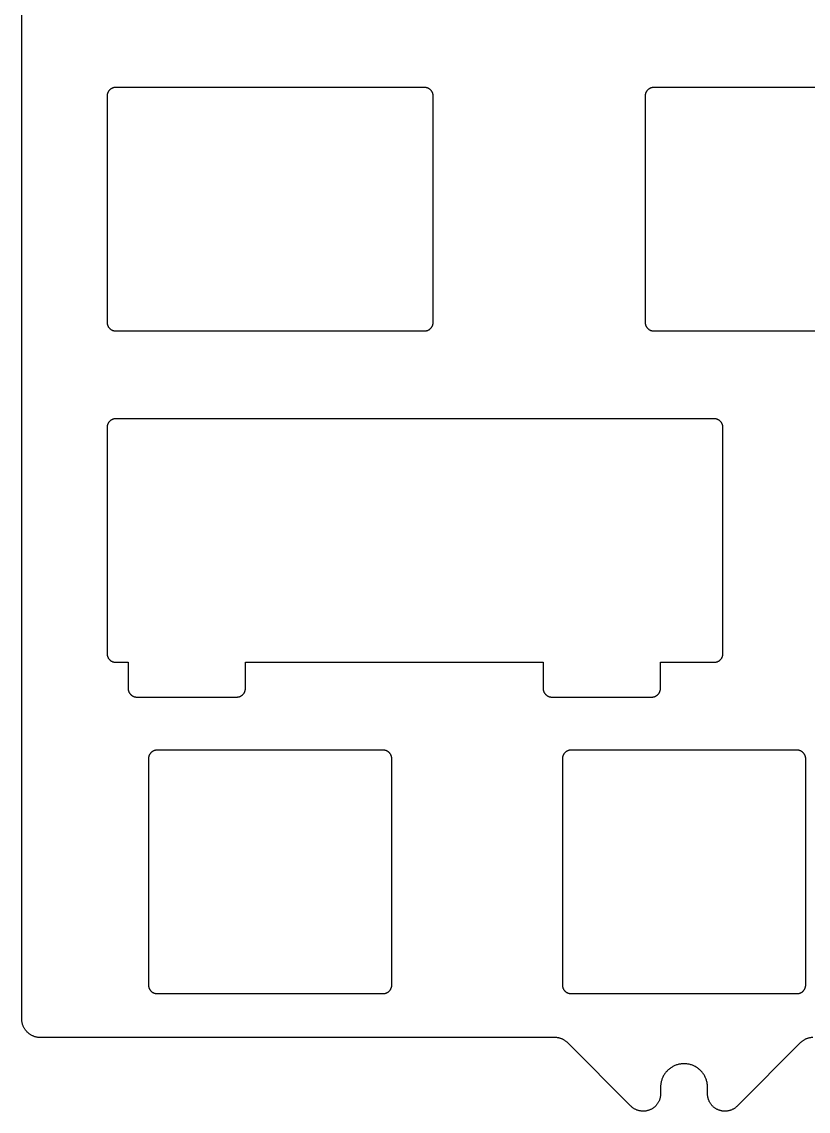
# Model space of a CAD drawing. Header units: millimetres. Extents: x -947 to -599, y 2206 to 2334.
# Drawn here: x -946.7 to -901.5, y 2206.3 to 2268.9 of the extents above; entities that cross this region are included whole.
import ezdxf

# ---------------------------------------------------------------- set-up
doc = ezdxf.new("R2010")
doc.units = ezdxf.units.MM
doc.layers.add('Default', color=18, linetype='Continuous', true_color=0x000000)

msp = doc.modelspace()

# ---------------------------------------------------------------- linework, layer by layer
at = {"layer": 'Default'}
for points in [[(-946.748, 2211.581), (-946.748, 2328.493)], [(-941.341, 2265.131), (-941.358, 2265.131), (-941.375, 2265.13), (-941.392, 2265.128), (-941.409, 2265.126), (-941.426, 2265.124), (-941.443, 2265.12), (-941.46, 2265.117), (-941.476, 2265.112), (-941.493, 2265.108), (-941.509, 2265.102), (-941.525, 2265.096), (-941.54, 2265.09), (-941.556, 2265.082), (-941.571, 2265.075), (-941.586, 2265.067), (-941.601, 2265.058), (-941.616, 2265.049), (-941.63, 2265.039), (-941.643, 2265.029), (-941.657, 2265.019), (-941.67, 2265.008), (-941.683, 2264.996), (-941.695, 2264.984), (-941.707, 2264.972), (-941.718, 2264.96), (-941.729, 2264.946), (-941.74, 2264.933), (-941.75, 2264.919), (-941.759, 2264.905), (-941.769, 2264.891), (-941.777, 2264.876), (-941.785, 2264.861), (-941.793, 2264.846), (-941.8, 2264.83), (-941.806, 2264.814), (-941.812, 2264.798), (-941.818, 2264.782), (-941.823, 2264.766), (-941.827, 2264.749), (-941.831, 2264.733), (-941.834, 2264.716), (-941.837, 2264.699), (-941.839, 2264.682), (-941.84, 2264.665), (-941.841, 2264.648), (-941.841, 2264.631)], [(-923.579, 2265.131), (-941.341, 2265.131)], [(-923.079, 2264.631), (-923.079, 2264.648), (-923.08, 2264.665), (-923.081, 2264.682), (-923.083, 2264.699), (-923.086, 2264.716), (-923.089, 2264.733), (-923.093, 2264.749), (-923.097, 2264.766), (-923.102, 2264.782), (-923.108, 2264.798), (-923.114, 2264.814), (-923.12, 2264.83), (-923.127, 2264.846), (-923.135, 2264.861), (-923.143, 2264.876), (-923.152, 2264.891), (-923.161, 2264.905), (-923.17, 2264.919), (-923.18, 2264.933), (-923.191, 2264.946), (-923.202, 2264.96), (-923.213, 2264.972), (-923.225, 2264.984), (-923.238, 2264.996), (-923.25, 2265.008), (-923.263, 2265.019), (-923.277, 2265.029), (-923.29, 2265.039), (-923.305, 2265.049), (-923.319, 2265.058), (-923.334, 2265.067), (-923.349, 2265.075), (-923.364, 2265.082), (-923.38, 2265.09), (-923.395, 2265.096), (-923.411, 2265.102), (-923.428, 2265.108), (-923.444, 2265.112), (-923.46, 2265.117), (-923.477, 2265.12), (-923.494, 2265.124), (-923.511, 2265.126), (-923.528, 2265.128), (-923.545, 2265.13), (-923.562, 2265.131), (-923.579, 2265.131)], [(-910.385, 2265.131), (-910.402, 2265.131), (-910.419, 2265.13), (-910.436, 2265.128), (-910.453, 2265.126), (-910.47, 2265.124), (-910.487, 2265.12), (-910.503, 2265.117), (-910.52, 2265.112), (-910.536, 2265.108), (-910.552, 2265.102), (-910.568, 2265.096), (-910.584, 2265.09), (-910.6, 2265.082), (-910.615, 2265.075), (-910.63, 2265.067), (-910.645, 2265.058), (-910.659, 2265.049), (-910.673, 2265.039), (-910.687, 2265.029), (-910.701, 2265.019), (-910.714, 2265.008), (-910.726, 2264.996), (-910.739, 2264.984), (-910.75, 2264.972), (-910.762, 2264.96), (-910.773, 2264.946), (-910.783, 2264.933), (-910.794, 2264.919), (-910.803, 2264.905), (-910.812, 2264.891), (-910.821, 2264.876), (-910.829, 2264.861), (-910.837, 2264.846), (-910.844, 2264.83), (-910.85, 2264.814), (-910.856, 2264.798), (-910.862, 2264.782), (-910.867, 2264.766), (-910.871, 2264.749), (-910.875, 2264.733), (-910.878, 2264.716), (-910.88, 2264.699), (-910.882, 2264.682), (-910.884, 2264.665), (-910.885, 2264.648), (-910.885, 2264.631)], [(-897.385, 2265.131), (-910.385, 2265.131)], [(-941.841, 2264.631), (-941.841, 2251.631)], [(-923.079, 2251.631), (-923.079, 2264.631)], [(-910.885, 2264.631), (-910.885, 2251.631)], [(-941.841, 2251.631), (-941.841, 2251.614), (-941.84, 2251.597), (-941.839, 2251.58), (-941.837, 2251.563), (-941.834, 2251.546), (-941.831, 2251.529), (-941.827, 2251.513), (-941.823, 2251.496), (-941.818, 2251.48), (-941.812, 2251.463), (-941.806, 2251.448), (-941.8, 2251.432), (-941.793, 2251.416), (-941.785, 2251.401), (-941.777, 2251.386), (-941.769, 2251.371), (-941.759, 2251.357), (-941.75, 2251.343), (-941.74, 2251.329), (-941.729, 2251.315), (-941.718, 2251.302), (-941.707, 2251.29), (-941.695, 2251.277), (-941.683, 2251.266), (-941.67, 2251.254), (-941.657, 2251.243), (-941.643, 2251.233), (-941.63, 2251.222), (-941.616, 2251.213), (-941.601, 2251.204), (-941.586, 2251.195), (-941.571, 2251.187), (-941.556, 2251.179), (-941.54, 2251.172), (-941.525, 2251.166), (-941.509, 2251.16), (-941.493, 2251.154), (-941.476, 2251.149), (-941.46, 2251.145), (-941.443, 2251.141), (-941.426, 2251.138), (-941.409, 2251.136), (-941.392, 2251.134), (-941.375, 2251.132), (-941.358, 2251.131), (-941.341, 2251.131)], [(-941.341, 2251.131), (-923.579, 2251.131)], [(-923.579, 2251.131), (-923.562, 2251.131), (-923.545, 2251.132), (-923.528, 2251.134), (-923.511, 2251.136), (-923.494, 2251.138), (-923.477, 2251.141), (-923.46, 2251.145), (-923.444, 2251.149), (-923.428, 2251.154), (-923.411, 2251.16), (-923.395, 2251.166), (-923.38, 2251.172), (-923.364, 2251.179), (-923.349, 2251.187), (-923.334, 2251.195), (-923.319, 2251.204), (-923.305, 2251.213), (-923.29, 2251.222), (-923.277, 2251.233), (-923.263, 2251.243), (-923.25, 2251.254), (-923.238, 2251.266), (-923.225, 2251.277), (-923.213, 2251.29), (-923.202, 2251.302), (-923.191, 2251.315), (-923.18, 2251.329), (-923.17, 2251.343), (-923.161, 2251.357), (-923.152, 2251.371), (-923.143, 2251.386), (-923.135, 2251.401), (-923.127, 2251.416), (-923.12, 2251.432), (-923.114, 2251.448), (-923.108, 2251.463), (-923.102, 2251.48), (-923.097, 2251.496), (-923.093, 2251.513), (-923.089, 2251.529), (-923.086, 2251.546), (-923.083, 2251.563), (-923.081, 2251.58), (-923.08, 2251.597), (-923.079, 2251.614), (-923.079, 2251.631)], [(-910.885, 2251.631), (-910.885, 2251.614), (-910.884, 2251.597), (-910.882, 2251.58), (-910.88, 2251.563), (-910.878, 2251.546), (-910.875, 2251.529), (-910.871, 2251.513), (-910.867, 2251.496), (-910.862, 2251.48), (-910.856, 2251.463), (-910.85, 2251.448), (-910.844, 2251.432), (-910.837, 2251.416), (-910.829, 2251.401), (-910.821, 2251.386), (-910.812, 2251.371), (-910.803, 2251.357), (-910.794, 2251.343), (-910.783, 2251.329), (-910.773, 2251.315), (-910.762, 2251.302), (-910.75, 2251.29), (-910.739, 2251.277), (-910.726, 2251.266), (-910.714, 2251.254), (-910.701, 2251.243), (-910.687, 2251.233), (-910.673, 2251.222), (-910.659, 2251.213), (-910.645, 2251.204), (-910.63, 2251.195), (-910.615, 2251.187), (-910.6, 2251.179), (-910.584, 2251.172), (-910.568, 2251.166), (-910.552, 2251.16), (-910.536, 2251.154), (-910.52, 2251.149), (-910.503, 2251.145), (-910.487, 2251.141), (-910.47, 2251.138), (-910.453, 2251.136), (-910.436, 2251.134), (-910.419, 2251.132), (-910.402, 2251.131), (-910.385, 2251.131)], [(-910.385, 2251.131), (-897.385, 2251.131)], [(-941.341, 2246.081), (-941.358, 2246.081), (-941.375, 2246.08), (-941.392, 2246.078), (-941.409, 2246.076), (-941.426, 2246.074), (-941.443, 2246.07), (-941.46, 2246.067), (-941.476, 2246.062), (-941.493, 2246.058), (-941.509, 2246.052), (-941.525, 2246.046), (-941.54, 2246.04), (-941.556, 2246.032), (-941.571, 2246.025), (-941.586, 2246.017), (-941.601, 2246.008), (-941.616, 2245.999), (-941.63, 2245.989), (-941.643, 2245.979), (-941.657, 2245.969), (-941.67, 2245.958), (-941.683, 2245.946), (-941.695, 2245.934), (-941.707, 2245.922), (-941.718, 2245.91), (-941.729, 2245.896), (-941.74, 2245.883), (-941.75, 2245.869), (-941.759, 2245.855), (-941.769, 2245.841), (-941.777, 2245.826), (-941.785, 2245.811), (-941.793, 2245.796), (-941.8, 2245.78), (-941.806, 2245.764), (-941.812, 2245.748), (-941.818, 2245.732), (-941.823, 2245.716), (-941.827, 2245.699), (-941.831, 2245.683), (-941.834, 2245.666), (-941.837, 2245.649), (-941.839, 2245.632), (-941.84, 2245.615), (-941.841, 2245.598), (-941.841, 2245.581)], [(-941.841, 2245.581), (-941.841, 2232.581)], [(-906.91, 2246.081), (-941.341, 2246.081)], [(-906.41, 2245.581), (-906.41, 2245.598), (-906.411, 2245.615), (-906.413, 2245.632), (-906.415, 2245.649), (-906.417, 2245.666), (-906.421, 2245.683), (-906.424, 2245.699), (-906.429, 2245.716), (-906.433, 2245.732), (-906.439, 2245.748), (-906.445, 2245.764), (-906.451, 2245.78), (-906.459, 2245.796), (-906.466, 2245.811), (-906.474, 2245.826), (-906.483, 2245.841), (-906.492, 2245.855), (-906.502, 2245.869), (-906.512, 2245.883), (-906.522, 2245.896), (-906.533, 2245.91), (-906.545, 2245.922), (-906.556, 2245.934), (-906.569, 2245.946), (-906.581, 2245.958), (-906.595, 2245.969), (-906.608, 2245.979), (-906.622, 2245.989), (-906.636, 2245.999), (-906.65, 2246.008), (-906.665, 2246.017), (-906.68, 2246.025), (-906.695, 2246.032), (-906.711, 2246.04), (-906.727, 2246.046), (-906.743, 2246.052), (-906.759, 2246.058), (-906.775, 2246.062), (-906.792, 2246.067), (-906.808, 2246.07), (-906.825, 2246.074), (-906.842, 2246.076), (-906.859, 2246.078), (-906.876, 2246.08), (-906.893, 2246.081), (-906.91, 2246.081)], [(-906.41, 2232.581), (-906.41, 2245.581)], [(-941.841, 2232.581), (-941.841, 2232.564), (-941.84, 2232.547), (-941.839, 2232.53), (-941.837, 2232.513), (-941.834, 2232.496), (-941.831, 2232.479), (-941.827, 2232.463), (-941.823, 2232.446), (-941.818, 2232.43), (-941.812, 2232.413), (-941.806, 2232.398), (-941.8, 2232.382), (-941.793, 2232.366), (-941.785, 2232.351), (-941.777, 2232.336), (-941.769, 2232.321), (-941.759, 2232.307), (-941.75, 2232.293), (-941.74, 2232.279), (-941.729, 2232.265), (-941.718, 2232.252), (-941.707, 2232.24), (-941.695, 2232.227), (-941.683, 2232.216), (-941.67, 2232.204), (-941.657, 2232.193), (-941.643, 2232.183), (-941.63, 2232.172), (-941.616, 2232.163), (-941.601, 2232.154), (-941.586, 2232.145), (-941.571, 2232.137), (-941.556, 2232.129), (-941.54, 2232.122), (-941.525, 2232.116), (-941.509, 2232.11), (-941.493, 2232.104), (-941.476, 2232.099), (-941.46, 2232.095), (-941.443, 2232.091), (-941.426, 2232.088), (-941.409, 2232.086), (-941.392, 2232.084), (-941.375, 2232.082), (-941.358, 2232.081), (-941.341, 2232.081)], [(-906.91, 2232.081), (-906.893, 2232.081), (-906.876, 2232.082), (-906.859, 2232.084), (-906.842, 2232.086), (-906.825, 2232.088), (-906.808, 2232.091), (-906.792, 2232.095), (-906.775, 2232.099), (-906.759, 2232.104), (-906.743, 2232.11), (-906.727, 2232.116), (-906.711, 2232.122), (-906.695, 2232.129), (-906.68, 2232.137), (-906.665, 2232.145), (-906.65, 2232.154), (-906.636, 2232.163), (-906.622, 2232.172), (-906.608, 2232.183), (-906.595, 2232.193), (-906.581, 2232.204), (-906.569, 2232.216), (-906.556, 2232.227), (-906.545, 2232.24), (-906.533, 2232.252), (-906.522, 2232.265), (-906.512, 2232.279), (-906.502, 2232.293), (-906.492, 2232.307), (-906.483, 2232.321), (-906.474, 2232.336), (-906.466, 2232.351), (-906.459, 2232.366), (-906.451, 2232.382), (-906.445, 2232.398), (-906.439, 2232.413), (-906.433, 2232.43), (-906.429, 2232.446), (-906.424, 2232.463), (-906.421, 2232.479), (-906.417, 2232.496), (-906.415, 2232.513), (-906.413, 2232.53), (-906.411, 2232.547), (-906.41, 2232.564), (-906.41, 2232.581)], [(-941.341, 2232.081), (-940.629, 2232.081), (-940.629, 2230.581)], [(-933.879, 2230.581), (-933.879, 2232.081), (-916.753, 2232.081), (-916.753, 2230.581)], [(-910.003, 2230.581), (-910.003, 2232.081), (-906.91, 2232.081)], [(-940.629, 2230.581), (-940.629, 2230.564), (-940.628, 2230.547), (-940.627, 2230.53), (-940.625, 2230.513), (-940.622, 2230.496), (-940.619, 2230.479), (-940.615, 2230.463), (-940.611, 2230.446), (-940.606, 2230.43), (-940.6, 2230.413), (-940.594, 2230.398), (-940.588, 2230.382), (-940.581, 2230.366), (-940.573, 2230.351), (-940.565, 2230.336), (-940.557, 2230.321), (-940.547, 2230.307), (-940.538, 2230.293), (-940.528, 2230.279), (-940.517, 2230.265), (-940.506, 2230.252), (-940.495, 2230.24), (-940.483, 2230.227), (-940.471, 2230.216), (-940.458, 2230.204), (-940.445, 2230.193), (-940.431, 2230.183), (-940.418, 2230.172), (-940.404, 2230.163), (-940.389, 2230.154), (-940.374, 2230.145), (-940.359, 2230.137), (-940.344, 2230.129), (-940.328, 2230.122), (-940.313, 2230.116), (-940.297, 2230.11), (-940.281, 2230.104), (-940.264, 2230.099), (-940.248, 2230.095), (-940.231, 2230.091), (-940.214, 2230.088), (-940.197, 2230.086), (-940.18, 2230.084), (-940.163, 2230.082), (-940.146, 2230.081), (-940.129, 2230.081)], [(-934.379, 2230.081), (-934.362, 2230.081), (-934.345, 2230.082), (-934.328, 2230.084), (-934.311, 2230.086), (-934.294, 2230.088), (-934.278, 2230.091), (-934.261, 2230.095), (-934.244, 2230.099), (-934.228, 2230.104), (-934.212, 2230.11), (-934.196, 2230.116), (-934.18, 2230.122), (-934.165, 2230.129), (-934.149, 2230.137), (-934.134, 2230.145), (-934.12, 2230.154), (-934.105, 2230.163), (-934.091, 2230.172), (-934.077, 2230.183), (-934.064, 2230.193), (-934.051, 2230.204), (-934.038, 2230.216), (-934.026, 2230.227), (-934.014, 2230.24), (-934.002, 2230.252), (-933.991, 2230.265), (-933.981, 2230.279), (-933.971, 2230.293), (-933.961, 2230.307), (-933.952, 2230.321), (-933.943, 2230.336), (-933.935, 2230.351), (-933.928, 2230.366), (-933.921, 2230.382), (-933.914, 2230.398), (-933.908, 2230.413), (-933.903, 2230.43), (-933.898, 2230.446), (-933.894, 2230.463), (-933.89, 2230.479), (-933.887, 2230.496), (-933.884, 2230.513), (-933.882, 2230.53), (-933.88, 2230.547), (-933.88, 2230.564), (-933.879, 2230.581)], [(-916.753, 2230.581), (-916.753, 2230.564), (-916.752, 2230.547), (-916.751, 2230.53), (-916.749, 2230.513), (-916.746, 2230.496), (-916.743, 2230.479), (-916.739, 2230.463), (-916.735, 2230.446), (-916.73, 2230.43), (-916.724, 2230.413), (-916.718, 2230.398), (-916.712, 2230.382), (-916.705, 2230.366), (-916.697, 2230.351), (-916.689, 2230.336), (-916.681, 2230.321), (-916.671, 2230.307), (-916.662, 2230.293), (-916.652, 2230.279), (-916.641, 2230.265), (-916.63, 2230.252), (-916.619, 2230.24), (-916.607, 2230.227), (-916.595, 2230.216), (-916.582, 2230.204), (-916.569, 2230.193), (-916.555, 2230.183), (-916.542, 2230.172), (-916.528, 2230.163), (-916.513, 2230.154), (-916.498, 2230.145), (-916.483, 2230.137), (-916.468, 2230.129), (-916.452, 2230.122), (-916.437, 2230.116), (-916.421, 2230.11), (-916.405, 2230.104), (-916.388, 2230.099), (-916.372, 2230.095), (-916.355, 2230.091), (-916.338, 2230.088), (-916.321, 2230.086), (-916.304, 2230.084), (-916.287, 2230.082), (-916.27, 2230.081), (-916.253, 2230.081)], [(-910.503, 2230.081), (-910.486, 2230.081), (-910.469, 2230.082), (-910.452, 2230.084), (-910.435, 2230.086), (-910.418, 2230.088), (-910.402, 2230.091), (-910.385, 2230.095), (-910.368, 2230.099), (-910.352, 2230.104), (-910.336, 2230.11), (-910.32, 2230.116), (-910.304, 2230.122), (-910.289, 2230.129), (-910.273, 2230.137), (-910.258, 2230.145), (-910.244, 2230.154), (-910.229, 2230.163), (-910.215, 2230.172), (-910.201, 2230.183), (-910.188, 2230.193), (-910.175, 2230.204), (-910.162, 2230.216), (-910.15, 2230.227), (-910.138, 2230.24), (-910.126, 2230.252), (-910.115, 2230.265), (-910.105, 2230.279), (-910.095, 2230.293), (-910.085, 2230.307), (-910.076, 2230.321), (-910.067, 2230.336), (-910.059, 2230.351), (-910.052, 2230.366), (-910.045, 2230.382), (-910.038, 2230.398), (-910.032, 2230.413), (-910.027, 2230.43), (-910.022, 2230.446), (-910.018, 2230.463), (-910.014, 2230.479), (-910.011, 2230.496), (-910.008, 2230.513), (-910.006, 2230.53), (-910.004, 2230.547), (-910.004, 2230.564), (-910.003, 2230.581)], [(-940.129, 2230.081), (-934.379, 2230.081)], [(-916.253, 2230.081), (-910.503, 2230.081)], [(-938.96, 2227.031), (-938.977, 2227.031), (-938.994, 2227.03), (-939.011, 2227.028), (-939.028, 2227.026), (-939.045, 2227.024), (-939.062, 2227.02), (-939.078, 2227.017), (-939.095, 2227.012), (-939.111, 2227.008), (-939.127, 2227.002), (-939.143, 2226.996), (-939.159, 2226.99), (-939.175, 2226.982), (-939.19, 2226.975), (-939.205, 2226.967), (-939.22, 2226.958), (-939.234, 2226.949), (-939.248, 2226.939), (-939.262, 2226.929), (-939.276, 2226.919), (-939.289, 2226.908), (-939.301, 2226.896), (-939.314, 2226.884), (-939.325, 2226.872), (-939.337, 2226.86), (-939.348, 2226.846), (-939.358, 2226.833), (-939.369, 2226.819), (-939.378, 2226.805), (-939.387, 2226.791), (-939.396, 2226.776), (-939.404, 2226.761), (-939.412, 2226.746), (-939.419, 2226.73), (-939.425, 2226.714), (-939.431, 2226.698), (-939.437, 2226.682), (-939.442, 2226.666), (-939.446, 2226.649), (-939.45, 2226.633), (-939.453, 2226.616), (-939.455, 2226.599), (-939.457, 2226.582), (-939.459, 2226.565), (-939.46, 2226.548), (-939.46, 2226.531)], [(-925.96, 2227.031), (-938.96, 2227.031)], [(-925.46, 2226.531), (-925.46, 2226.548), (-925.461, 2226.565), (-925.463, 2226.582), (-925.465, 2226.599), (-925.467, 2226.616), (-925.471, 2226.633), (-925.474, 2226.649), (-925.479, 2226.666), (-925.483, 2226.682), (-925.489, 2226.698), (-925.495, 2226.714), (-925.501, 2226.73), (-925.509, 2226.746), (-925.516, 2226.761), (-925.524, 2226.776), (-925.533, 2226.791), (-925.542, 2226.805), (-925.552, 2226.819), (-925.562, 2226.833), (-925.572, 2226.846), (-925.583, 2226.86), (-925.595, 2226.872), (-925.606, 2226.884), (-925.619, 2226.896), (-925.631, 2226.908), (-925.645, 2226.919), (-925.658, 2226.929), (-925.672, 2226.939), (-925.686, 2226.949), (-925.7, 2226.958), (-925.715, 2226.967), (-925.73, 2226.975), (-925.745, 2226.982), (-925.761, 2226.99), (-925.777, 2226.996), (-925.793, 2227.002), (-925.809, 2227.008), (-925.825, 2227.012), (-925.842, 2227.017), (-925.858, 2227.02), (-925.875, 2227.024), (-925.892, 2227.026), (-925.909, 2227.028), (-925.926, 2227.03), (-925.943, 2227.031), (-925.96, 2227.031)], [(-915.148, 2227.031), (-915.165, 2227.031), (-915.182, 2227.03), (-915.199, 2227.028), (-915.216, 2227.026), (-915.233, 2227.024), (-915.249, 2227.02), (-915.266, 2227.017), (-915.282, 2227.012), (-915.299, 2227.008), (-915.315, 2227.002), (-915.331, 2226.996), (-915.347, 2226.99), (-915.362, 2226.982), (-915.378, 2226.975), (-915.393, 2226.967), (-915.407, 2226.958), (-915.422, 2226.949), (-915.436, 2226.939), (-915.45, 2226.929), (-915.463, 2226.919), (-915.476, 2226.908), (-915.489, 2226.896), (-915.501, 2226.884), (-915.513, 2226.872), (-915.524, 2226.86), (-915.535, 2226.846), (-915.546, 2226.833), (-915.556, 2226.819), (-915.566, 2226.805), (-915.575, 2226.791), (-915.583, 2226.776), (-915.591, 2226.761), (-915.599, 2226.746), (-915.606, 2226.73), (-915.613, 2226.714), (-915.619, 2226.698), (-915.624, 2226.682), (-915.629, 2226.666), (-915.633, 2226.649), (-915.637, 2226.633), (-915.64, 2226.616), (-915.643, 2226.599), (-915.645, 2226.582), (-915.646, 2226.565), (-915.647, 2226.548), (-915.648, 2226.531)], [(-902.148, 2227.031), (-915.148, 2227.031)], [(-901.648, 2226.531), (-901.648, 2226.548), (-901.649, 2226.565), (-901.65, 2226.582), (-901.652, 2226.599), (-901.655, 2226.616), (-901.658, 2226.633), (-901.662, 2226.649), (-901.666, 2226.666), (-901.671, 2226.682), (-901.676, 2226.698), (-901.682, 2226.714), (-901.689, 2226.73), (-901.696, 2226.746), (-901.704, 2226.761), (-901.712, 2226.776), (-901.72, 2226.791), (-901.729, 2226.805), (-901.739, 2226.819), (-901.749, 2226.833), (-901.76, 2226.846), (-901.771, 2226.86), (-901.782, 2226.872), (-901.794, 2226.884), (-901.806, 2226.896), (-901.819, 2226.908), (-901.832, 2226.919), (-901.845, 2226.929), (-901.859, 2226.939), (-901.873, 2226.949), (-901.888, 2226.958), (-901.902, 2226.967), (-901.918, 2226.975), (-901.933, 2226.982), (-901.948, 2226.99), (-901.964, 2226.996), (-901.98, 2227.002), (-901.996, 2227.008), (-902.013, 2227.012), (-902.029, 2227.017), (-902.046, 2227.02), (-902.063, 2227.024), (-902.079, 2227.026), (-902.096, 2227.028), (-902.113, 2227.03), (-902.13, 2227.031), (-902.148, 2227.031)], [(-939.46, 2226.531), (-939.46, 2213.531)], [(-925.46, 2213.531), (-925.46, 2226.531)], [(-915.648, 2226.531), (-915.648, 2213.531)], [(-901.648, 2213.531), (-901.648, 2226.531)], [(-939.46, 2213.531), (-939.46, 2213.514), (-939.459, 2213.497), (-939.457, 2213.48), (-939.455, 2213.463), (-939.453, 2213.446), (-939.45, 2213.429), (-939.446, 2213.413), (-939.442, 2213.396), (-939.437, 2213.38), (-939.431, 2213.363), (-939.425, 2213.348), (-939.419, 2213.332), (-939.412, 2213.316), (-939.404, 2213.301), (-939.396, 2213.286), (-939.387, 2213.271), (-939.378, 2213.257), (-939.369, 2213.243), (-939.358, 2213.229), (-939.348, 2213.215), (-939.337, 2213.202), (-939.325, 2213.19), (-939.314, 2213.177), (-939.301, 2213.166), (-939.289, 2213.154), (-939.276, 2213.143), (-939.262, 2213.133), (-939.248, 2213.122), (-939.234, 2213.113), (-939.22, 2213.104), (-939.205, 2213.095), (-939.19, 2213.087), (-939.175, 2213.079), (-939.159, 2213.072), (-939.143, 2213.066), (-939.127, 2213.06), (-939.111, 2213.054), (-939.095, 2213.049), (-939.078, 2213.045), (-939.062, 2213.041), (-939.045, 2213.038), (-939.028, 2213.036), (-939.011, 2213.034), (-938.994, 2213.032), (-938.977, 2213.031), (-938.96, 2213.031)], [(-938.96, 2213.031), (-925.96, 2213.031)], [(-925.96, 2213.031), (-925.943, 2213.031), (-925.926, 2213.032), (-925.909, 2213.034), (-925.892, 2213.036), (-925.875, 2213.038), (-925.858, 2213.041), (-925.842, 2213.045), (-925.825, 2213.049), (-925.809, 2213.054), (-925.793, 2213.06), (-925.777, 2213.066), (-925.761, 2213.072), (-925.745, 2213.079), (-925.73, 2213.087), (-925.715, 2213.095), (-925.7, 2213.104), (-925.686, 2213.113), (-925.672, 2213.122), (-925.658, 2213.133), (-925.645, 2213.143), (-925.631, 2213.154), (-925.619, 2213.166), (-925.606, 2213.177), (-925.595, 2213.19), (-925.583, 2213.202), (-925.572, 2213.215), (-925.562, 2213.229), (-925.552, 2213.243), (-925.542, 2213.257), (-925.533, 2213.271), (-925.524, 2213.286), (-925.516, 2213.301), (-925.509, 2213.316), (-925.501, 2213.332), (-925.495, 2213.348), (-925.489, 2213.363), (-925.483, 2213.38), (-925.479, 2213.396), (-925.474, 2213.413), (-925.471, 2213.429), (-925.467, 2213.446), (-925.465, 2213.463), (-925.463, 2213.48), (-925.461, 2213.497), (-925.46, 2213.514), (-925.46, 2213.531)], [(-915.648, 2213.531), (-915.647, 2213.514), (-915.646, 2213.497), (-915.645, 2213.48), (-915.643, 2213.463), (-915.64, 2213.446), (-915.637, 2213.429), (-915.633, 2213.413), (-915.629, 2213.396), (-915.624, 2213.38), (-915.619, 2213.363), (-915.613, 2213.348), (-915.606, 2213.332), (-915.599, 2213.316), (-915.591, 2213.301), (-915.583, 2213.286), (-915.575, 2213.271), (-915.566, 2213.257), (-915.556, 2213.243), (-915.546, 2213.229), (-915.535, 2213.215), (-915.524, 2213.202), (-915.513, 2213.19), (-915.501, 2213.177), (-915.489, 2213.166), (-915.476, 2213.154), (-915.463, 2213.143), (-915.45, 2213.133), (-915.436, 2213.122), (-915.422, 2213.113), (-915.407, 2213.104), (-915.393, 2213.095), (-915.378, 2213.087), (-915.362, 2213.079), (-915.347, 2213.072), (-915.331, 2213.066), (-915.315, 2213.06), (-915.299, 2213.054), (-915.282, 2213.049), (-915.266, 2213.045), (-915.249, 2213.041), (-915.233, 2213.038), (-915.216, 2213.036), (-915.199, 2213.034), (-915.182, 2213.032), (-915.165, 2213.031), (-915.148, 2213.031)], [(-915.148, 2213.031), (-902.148, 2213.031)], [(-902.148, 2213.031), (-902.13, 2213.031), (-902.113, 2213.032), (-902.096, 2213.034), (-902.079, 2213.036), (-902.063, 2213.038), (-902.046, 2213.041), (-902.029, 2213.045), (-902.013, 2213.049), (-901.996, 2213.054), (-901.98, 2213.06), (-901.964, 2213.066), (-901.948, 2213.072), (-901.933, 2213.079), (-901.918, 2213.087), (-901.902, 2213.095), (-901.888, 2213.104), (-901.873, 2213.113), (-901.859, 2213.122), (-901.845, 2213.133), (-901.832, 2213.143), (-901.819, 2213.154), (-901.806, 2213.166), (-901.794, 2213.177), (-901.782, 2213.19), (-901.771, 2213.202), (-901.76, 2213.215), (-901.749, 2213.229), (-901.739, 2213.243), (-901.729, 2213.257), (-901.72, 2213.271), (-901.712, 2213.286), (-901.704, 2213.301), (-901.696, 2213.316), (-901.689, 2213.332), (-901.682, 2213.348), (-901.676, 2213.363), (-901.671, 2213.38), (-901.666, 2213.396), (-901.662, 2213.413), (-901.658, 2213.429), (-901.655, 2213.446), (-901.652, 2213.463), (-901.65, 2213.48), (-901.649, 2213.497), (-901.648, 2213.514), (-901.648, 2213.531)], [(-945.673, 2210.506), (-945.709, 2210.507), (-945.746, 2210.508), (-945.782, 2210.512), (-945.819, 2210.516), (-945.855, 2210.522), (-945.891, 2210.528), (-945.927, 2210.536), (-945.963, 2210.546), (-945.998, 2210.556), (-946.033, 2210.568), (-946.067, 2210.581), (-946.101, 2210.595), (-946.134, 2210.61), (-946.167, 2210.626), (-946.199, 2210.644), (-946.231, 2210.662), (-946.262, 2210.682), (-946.292, 2210.703), (-946.322, 2210.724), (-946.351, 2210.747), (-946.379, 2210.771), (-946.406, 2210.795), (-946.433, 2210.821), (-946.458, 2210.847), (-946.483, 2210.874), (-946.506, 2210.903), (-946.529, 2210.931), (-946.551, 2210.961), (-946.571, 2210.991), (-946.591, 2211.022), (-946.61, 2211.054), (-946.627, 2211.086), (-946.643, 2211.119), (-946.659, 2211.153), (-946.673, 2211.187), (-946.685, 2211.221), (-946.697, 2211.256), (-946.708, 2211.291), (-946.717, 2211.326), (-946.725, 2211.362), (-946.732, 2211.398), (-946.738, 2211.435), (-946.742, 2211.471), (-946.745, 2211.508), (-946.747, 2211.544), (-946.748, 2211.581)], [(-916.062, 2210.506), (-945.673, 2210.506)], [(-915.355, 2210.213), (-915.379, 2210.237), (-915.405, 2210.26), (-915.431, 2210.282), (-915.458, 2210.303), (-915.485, 2210.323), (-915.513, 2210.342), (-915.542, 2210.36), (-915.572, 2210.378), (-915.602, 2210.394), (-915.632, 2210.409), (-915.663, 2210.423), (-915.695, 2210.436), (-915.727, 2210.448), (-915.759, 2210.459), (-915.792, 2210.469), (-915.825, 2210.477), (-915.858, 2210.485), (-915.892, 2210.491), (-915.926, 2210.497), (-915.959, 2210.501), (-915.994, 2210.504), (-916.028, 2210.505), (-916.062, 2210.506)], [(-901.233, 2210.506), (-901.267, 2210.505), (-901.302, 2210.504), (-901.336, 2210.501), (-901.37, 2210.497), (-901.403, 2210.491), (-901.437, 2210.485), (-901.47, 2210.477), (-901.503, 2210.469), (-901.536, 2210.459), (-901.568, 2210.448), (-901.6, 2210.436), (-901.632, 2210.423), (-901.663, 2210.409), (-901.693, 2210.394), (-901.723, 2210.378), (-901.753, 2210.36), (-901.782, 2210.342), (-901.81, 2210.323), (-901.838, 2210.303), (-901.864, 2210.282), (-901.891, 2210.26), (-901.916, 2210.237), (-901.94, 2210.213)], [(-911.705, 2206.563), (-915.355, 2210.213)], [(-901.94, 2210.213), (-905.59, 2206.563)], [(-907.298, 2207.65), (-907.298, 2207.697), (-907.301, 2207.743), (-907.305, 2207.79), (-907.31, 2207.836), (-907.318, 2207.882), (-907.326, 2207.928), (-907.337, 2207.973), (-907.349, 2208.018), (-907.362, 2208.063), (-907.377, 2208.107), (-907.394, 2208.15), (-907.412, 2208.193), (-907.431, 2208.236), (-907.452, 2208.277), (-907.475, 2208.318), (-907.498, 2208.358), (-907.523, 2208.398), (-907.55, 2208.436), (-907.578, 2208.473), (-907.607, 2208.51), (-907.637, 2208.545), (-907.669, 2208.58), (-907.701, 2208.613), (-907.735, 2208.645), (-907.77, 2208.676), (-907.806, 2208.705), (-907.843, 2208.734), (-907.881, 2208.761), (-907.919, 2208.787), (-907.959, 2208.811), (-908, 2208.834), (-908.041, 2208.856), (-908.083, 2208.876), (-908.126, 2208.895), (-908.169, 2208.912), (-908.213, 2208.928), (-908.257, 2208.942), (-908.302, 2208.955), (-908.347, 2208.966), (-908.393, 2208.976), (-908.439, 2208.984), (-908.485, 2208.99), (-908.531, 2208.995), (-908.578, 2208.998), (-908.624, 2209), (-908.671, 2209), (-908.717, 2208.998), (-908.764, 2208.995), (-908.81, 2208.99), (-908.856, 2208.984), (-908.902, 2208.976), (-908.948, 2208.966), (-908.993, 2208.955), (-909.038, 2208.942), (-909.082, 2208.928), (-909.126, 2208.912), (-909.17, 2208.895), (-909.212, 2208.876), (-909.254, 2208.856), (-909.295, 2208.834), (-909.336, 2208.811), (-909.376, 2208.787), (-909.414, 2208.761), (-909.452, 2208.734), (-909.489, 2208.705), (-909.525, 2208.676), (-909.56, 2208.645), (-909.594, 2208.613), (-909.627, 2208.58), (-909.658, 2208.545), (-909.688, 2208.51), (-909.717, 2208.473), (-909.745, 2208.436), (-909.772, 2208.398), (-909.797, 2208.358), (-909.821, 2208.318), (-909.843, 2208.277), (-909.864, 2208.236), (-909.883, 2208.193), (-909.901, 2208.15), (-909.918, 2208.107), (-909.933, 2208.063), (-909.946, 2208.018), (-909.958, 2207.973), (-909.969, 2207.928), (-909.977, 2207.882), (-909.985, 2207.836), (-909.99, 2207.79), (-909.994, 2207.743), (-909.997, 2207.697), (-909.998, 2207.65)], [(-909.998, 2207.65), (-909.998, 2207.27)], [(-907.298, 2207.27), (-907.298, 2207.65)], [(-909.998, 2207.27), (-909.998, 2207.235), (-910, 2207.201), (-910.003, 2207.166), (-910.007, 2207.132), (-910.013, 2207.098), (-910.019, 2207.064), (-910.027, 2207.03), (-910.036, 2206.996), (-910.046, 2206.963), (-910.057, 2206.931), (-910.069, 2206.898), (-910.083, 2206.866), (-910.097, 2206.835), (-910.113, 2206.804), (-910.13, 2206.773), (-910.147, 2206.744), (-910.166, 2206.715), (-910.186, 2206.686), (-910.207, 2206.658), (-910.228, 2206.631), (-910.251, 2206.605), (-910.274, 2206.58), (-910.299, 2206.555), (-910.324, 2206.531), (-910.35, 2206.508), (-910.377, 2206.486), (-910.404, 2206.465), (-910.432, 2206.445), (-910.461, 2206.426), (-910.491, 2206.408), (-910.521, 2206.391), (-910.552, 2206.375), (-910.583, 2206.36), (-910.615, 2206.346), (-910.647, 2206.334), (-910.68, 2206.322), (-910.713, 2206.312), (-910.746, 2206.302), (-910.78, 2206.294), (-910.814, 2206.287), (-910.848, 2206.281), (-910.882, 2206.277), (-910.917, 2206.273), (-910.951, 2206.271), (-910.986, 2206.27), (-911.021, 2206.27), (-911.055, 2206.272), (-911.09, 2206.274), (-911.124, 2206.278), (-911.159, 2206.283), (-911.193, 2206.289), (-911.226, 2206.297), (-911.26, 2206.305), (-911.293, 2206.315), (-911.326, 2206.326), (-911.359, 2206.338), (-911.391, 2206.351), (-911.422, 2206.365), (-911.454, 2206.38), (-911.484, 2206.397), (-911.514, 2206.414), (-911.543, 2206.432), (-911.572, 2206.452), (-911.6, 2206.472), (-911.627, 2206.493), (-911.654, 2206.516), (-911.68, 2206.539), (-911.705, 2206.563)], [(-905.59, 2206.563), (-905.615, 2206.539), (-905.641, 2206.516), (-905.668, 2206.493), (-905.695, 2206.472), (-905.723, 2206.452), (-905.752, 2206.432), (-905.781, 2206.414), (-905.811, 2206.397), (-905.842, 2206.38), (-905.873, 2206.365), (-905.904, 2206.351), (-905.936, 2206.338), (-905.969, 2206.326), (-906.002, 2206.315), (-906.035, 2206.305), (-906.069, 2206.297), (-906.102, 2206.289), (-906.137, 2206.283), (-906.171, 2206.278), (-906.205, 2206.274), (-906.24, 2206.272), (-906.274, 2206.27), (-906.309, 2206.27), (-906.344, 2206.271), (-906.378, 2206.273), (-906.413, 2206.277), (-906.447, 2206.281), (-906.481, 2206.287), (-906.515, 2206.294), (-906.549, 2206.302), (-906.582, 2206.312), (-906.615, 2206.322), (-906.648, 2206.334), (-906.68, 2206.346), (-906.712, 2206.36), (-906.743, 2206.375), (-906.774, 2206.391), (-906.804, 2206.408), (-906.834, 2206.426), (-906.863, 2206.445), (-906.891, 2206.465), (-906.918, 2206.486), (-906.945, 2206.508), (-906.971, 2206.531), (-906.996, 2206.555), (-907.021, 2206.58), (-907.044, 2206.605), (-907.067, 2206.631), (-907.089, 2206.658), (-907.109, 2206.686), (-907.129, 2206.715), (-907.148, 2206.744), (-907.165, 2206.773), (-907.182, 2206.804), (-907.198, 2206.835), (-907.212, 2206.866), (-907.226, 2206.898), (-907.238, 2206.931), (-907.249, 2206.963), (-907.259, 2206.996), (-907.268, 2207.03), (-907.276, 2207.064), (-907.283, 2207.098), (-907.288, 2207.132), (-907.292, 2207.166), (-907.295, 2207.201), (-907.297, 2207.235), (-907.298, 2207.27)]]:
    msp.add_lwpolyline(points, dxfattribs=at)

doc.saveas('drawing.dxf')
